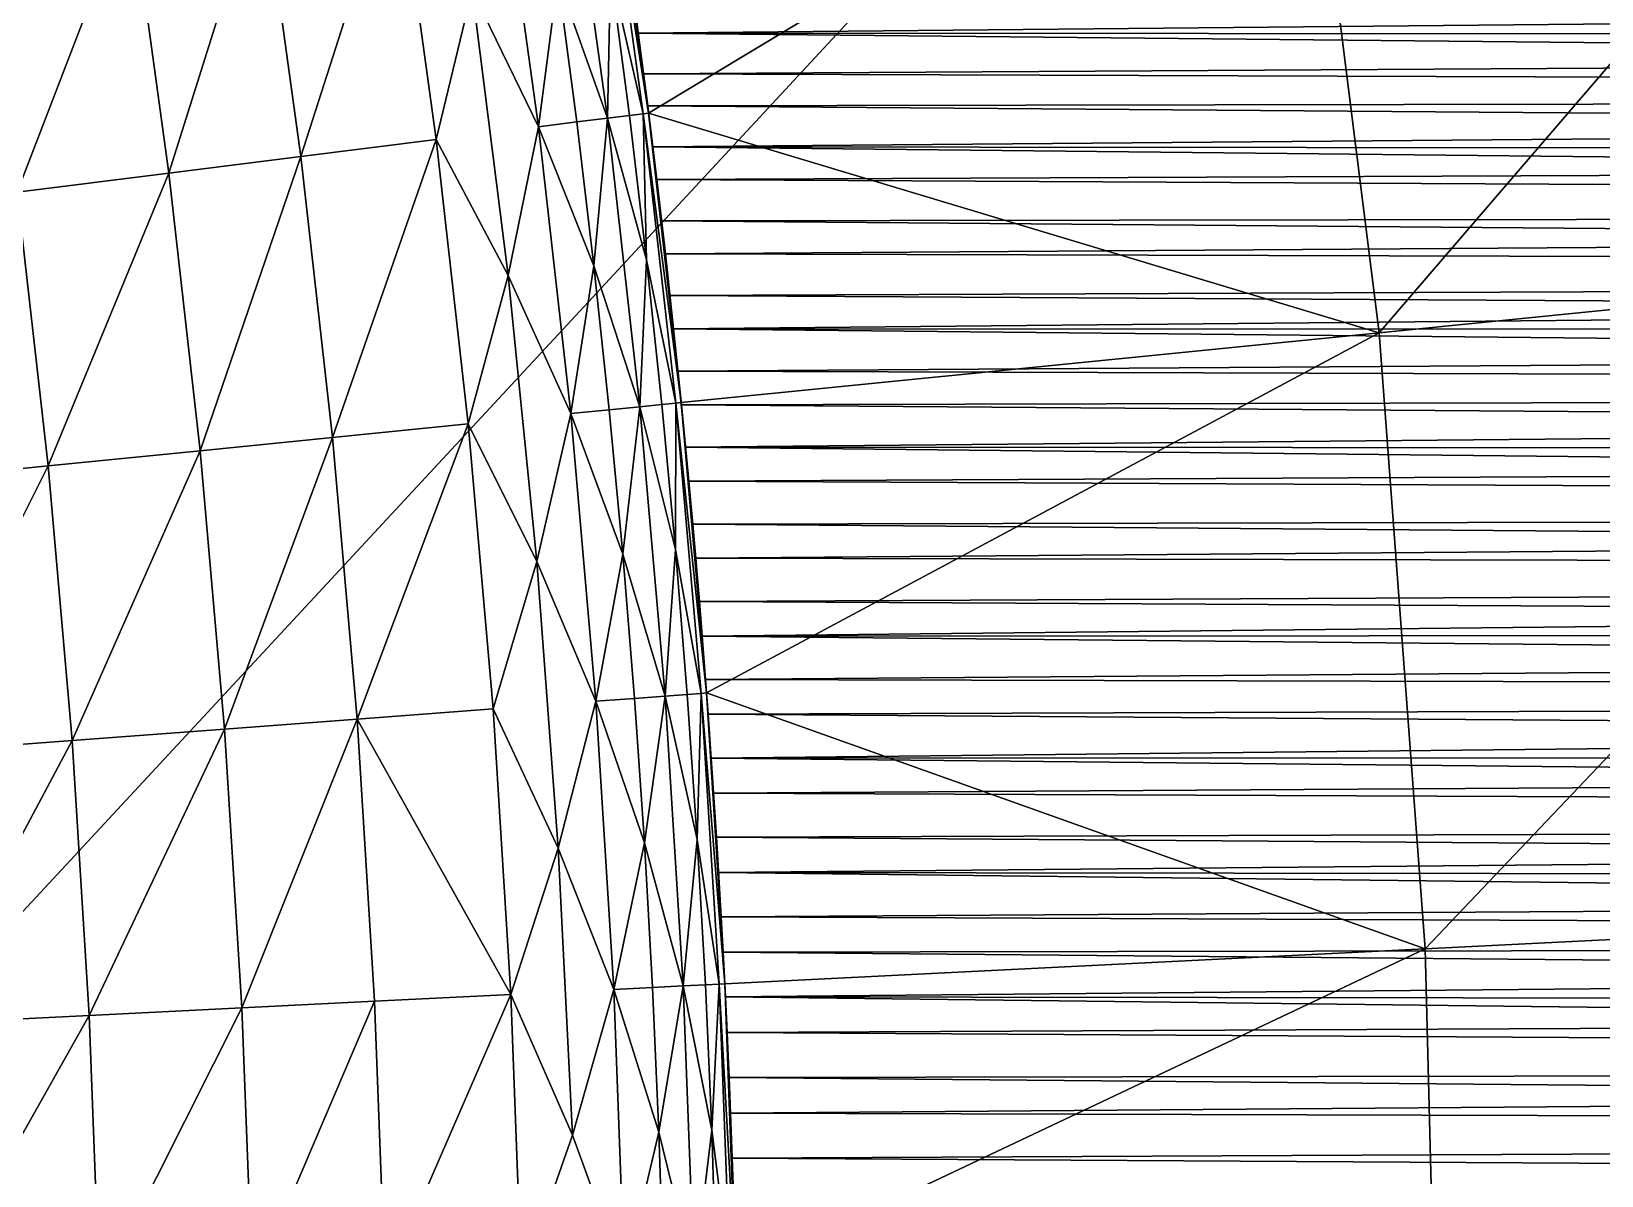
# Model space of a CAD drawing. Header units: millimetres. Extents: x -3250 to 5350, y -3250 to 3250.
# Drawn here: x 2348.6 to 2684.4, y 83.6 to 328.3 of the extents above; entities that cross this region are included whole.
import ezdxf

# ---------------------------------------------------------------- set-up
doc = ezdxf.new("R2010")
doc.units = ezdxf.units.MM
doc.header["$MEASUREMENT"] = 0
doc.layers.add('MESH_3D', color=2, linetype='CONTINUOUS')

msp = doc.modelspace()

# ---------------------------------------------------------------- linework, layer by layer
at = {"layer": 'MESH_3D'}
for points in [[(2150.48, 2436.79, 32500), (-2326.57, -2269.27, 32500), (3105.61, 957.95, 32500)], [(3105.61, 957.95, 32500), (-2326.57, -2269.27, 32500), (-1962.36, -2590.68, 32500)], [(3105.61, 957.95, 32500), (-1962.36, -2590.68, 32500), (-1625, -2814.58, 32500)], [(3105.61, 957.95, 32500), (-1625, -2814.58, 32500), (-723.19, -3168.52, 32500)], [(3105.61, 957.95, 32500), (-723.19, -3168.52, 32500), (1410.12, -2928.15, 32500)], [(3105.61, 957.95, 32500), (1410.12, -2928.15, 32500), (2382.42, -2210.56, 32500)], [(3105.61, 957.95, 32500), (2382.42, -2210.56, 32500), (3185.56, -643.97, 32500)], [(2768.73, 417.32, 24400), (2636.83, 263.85, 24200), (2620.4, 394.96, 24200)], [(2768.73, 417.32, 24400), (2786.09, 278.79, 24400), (2636.83, 263.85, 24200)], [(2620.4, 394.96, 24200), (2480.6, 310.86, 24000), (2472.08, 372.61, 24000)], [(2620.4, 394.96, 24200), (2636.83, 263.85, 24200), (2480.6, 310.86, 24000)], [(2461.23, 339.65, -138.74), (2463.3, 371.28, -105.25), (2471.79, 309.76, -105.25)], [(2472.43, 341.19, -71.93), (2471.79, 309.76, -105.25), (2463.3, 371.28, -105.25)], [(2470.91, 372.43, -38.42), (2472.08, 372.61), (2480.6, 310.86)], [(2470.91, 372.43, -38.42), (2480.6, 310.86), (2479.43, 310.71, -38.42)], [(2472.43, 341.19, -71.93), (2470.91, 372.43, -38.42), (2479.43, 310.71, -38.42)], [(2472.08, 372.61), (2477.49, 334.73, 473.39), (2480.6, 310.86)], [(2472.08, 372.61, 24000), (2480.6, 310.86, 24000), (2476.32, 343.29, 1922.6)], [(2442.91, 337.12, -205.25), (2448.6, 369.07, -171.85), (2457.04, 307.91, -171.85)], [(2461.23, 339.65, -138.74), (2457.04, 307.91, -171.85), (2448.6, 369.07, -171.85)], [(2426.81, 365.78, -238.11), (2406.21, 301.54, -303.82), (2397.94, 361.43, -303.82)], [(2426.81, 365.78, -238.11), (2435.18, 305.17, -238.11), (2406.21, 301.54, -303.82)], [(2442.91, 337.12, -205.25), (2435.18, 305.17, -238.11), (2426.81, 365.78, -238.11)], [(2397.94, 361.43, -303.82), (2378.03, 298.01, -355.73), (2369.86, 357.2, -355.73)], [(2397.94, 361.43, -303.82), (2406.21, 301.54, -303.82), (2378.03, 298.01, -355.73)], [(2369.86, 357.2, -355.73), (2345.58, 293.94, -406.77), (2337.52, 352.33, -406.77)], [(2369.86, 357.2, -355.73), (2378.03, 298.01, -355.73), (2345.58, 293.94, -406.77)], [(2480.6, 310.86, 24000), (2478.4, 327.92, 1929.7), (2476.32, 343.29, 1922.6)], [(3826.23, 340.82, 1923.77), (2476.32, 343.29, 1922.6), (2478.4, 327.92, 1929.7)], [(2461.23, 339.65, -138.74), (2465.27, 308.94, -138.74), (2457.04, 307.91, -171.85)], [(2461.23, 339.65, -138.74), (2471.79, 309.76, -105.25), (2465.27, 308.94, -138.74)], [(2472.43, 341.19, -71.93), (2476.49, 310.34, -71.93), (2471.79, 309.76, -105.25)], [(2472.43, 341.19, -71.93), (2479.43, 310.71, -38.42), (2476.49, 310.34, -71.93)], [(3826.23, 340.82, 476.23), (3819.96, 327.16, 469.96), (2477.49, 334.73, 473.39)], [(3819.96, 327.16, 1930.04), (3826.23, 340.82, 1923.77), (2478.4, 327.92, 1929.7)], [(2442.91, 337.12, -205.25), (2450.56, 276.11, -205.25), (2435.18, 305.17, -238.11)], [(2442.91, 337.12, -205.25), (2457.04, 307.91, -171.85), (2450.56, 276.11, -205.25)], [(2477.49, 334.73, 473.39), (2479.53, 319.26, 466.47), (2480.6, 310.86)], [(3819.96, 327.16, 469.96), (2479.53, 319.26, 466.47), (2477.49, 334.73, 473.39)], [(2480.6, 310.86, 24000), (2480.41, 312.37, 1936.49), (2478.4, 327.92, 1929.7)], [(3814.53, 314.77, 1935.47), (2478.4, 327.92, 1929.7), (2480.41, 312.37, 1936.49)], [(3814.53, 314.77, 1935.47), (3819.96, 327.16, 1930.04), (2478.4, 327.92, 1929.7)], [(3819.96, 327.16, 469.96), (3814.53, 314.77, 464.53), (2479.53, 319.26, 466.47)], [(2479.53, 319.26, 466.47), (2481.5, 303.61, 459.85), (2480.6, 310.86)], [(3814.53, 314.77, 464.53), (2481.5, 303.61, 459.85), (2479.53, 319.26, 466.47)], [(3809.31, 302.29, 1940.69), (3814.53, 314.77, 1935.47), (2480.41, 312.37, 1936.49)], [(2480.6, 310.86, 24000), (2482.34, 296.64, 1942.97), (2480.41, 312.37, 1936.49)], [(3809.31, 302.29, 1940.69), (2480.41, 312.37, 1936.49), (2482.34, 296.64, 1942.97)], [(3814.53, 314.77, 464.53), (3809.31, 302.29, 459.31), (2481.5, 303.61, 459.85)], [(2465.27, 308.94, -138.74), (2468.93, 278.18, -138.74), (2457.04, 307.91, -171.85)], [(2465.27, 308.94, -138.74), (2471.79, 309.76, -105.25), (2468.93, 278.18, -138.74)], [(2468.93, 278.18, -138.74), (2471.79, 309.76, -105.25), (2478.74, 248.04, -105.25)], [(2476.49, 310.34, -71.93), (2480.16, 279.45, -71.93), (2471.79, 309.76, -105.25)], [(2480.16, 279.45, -71.93), (2478.74, 248.04, -105.25), (2471.79, 309.76, -105.25)], [(2476.49, 310.34, -71.93), (2479.43, 310.71, -38.42), (2480.16, 279.45, -71.93)], [(2479.43, 310.71, -38.42), (2480.6, 310.86), (2487.58, 248.92)], [(2479.43, 310.71, -38.42), (2487.58, 248.92), (2486.4, 248.8, -38.42)], [(2480.16, 279.45, -71.93), (2479.43, 310.71, -38.42), (2486.4, 248.8, -38.42)], [(2480.6, 310.86), (2485.18, 271.81, 447.59), (2487.58, 248.92)], [(2480.6, 310.86), (2483.38, 287.8, 453.56), (2485.18, 271.81, 447.59)], [(2480.6, 310.86), (2481.5, 303.61, 459.85), (2483.38, 287.8, 453.56)], [(2480.6, 310.86, 24000), (2487.58, 248.92, 24000), (2484.19, 280.75, 1949.12)], [(2480.6, 310.86, 24000), (2484.19, 280.75, 1949.12), (2482.34, 296.64, 1942.97)], [(2636.83, 263.85, 24200), (2487.58, 248.92, 24000), (2480.6, 310.86, 24000)], [(2450.56, 276.11, -205.25), (2457.04, 307.91, -171.85), (2463.96, 246.56, -171.85)], [(2468.93, 278.18, -138.74), (2463.96, 246.56, -171.85), (2457.04, 307.91, -171.85)], [(2435.18, 305.17, -238.11), (2412.98, 241.46, -303.82), (2406.21, 301.54, -303.82)], [(2435.18, 305.17, -238.11), (2442.03, 244.36, -238.11), (2412.98, 241.46, -303.82)], [(2450.56, 276.11, -205.25), (2442.03, 244.36, -238.11), (2435.18, 305.17, -238.11)], [(3804.31, 289.72, 454.31), (2483.38, 287.8, 453.56), (2481.5, 303.61, 459.85)], [(3809.31, 302.29, 459.31), (3804.31, 289.72, 454.31), (2481.5, 303.61, 459.85)], [(3804.31, 289.72, 1945.69), (3809.31, 302.29, 1940.69), (2482.34, 296.64, 1942.97)], [(2406.21, 301.54, -303.82), (2384.72, 238.63, -355.73), (2378.03, 298.01, -355.73)], [(2406.21, 301.54, -303.82), (2412.98, 241.46, -303.82), (2384.72, 238.63, -355.73)], [(2378.03, 298.01, -355.73), (2352.18, 235.37, -406.77), (2345.58, 293.94, -406.77)], [(2378.03, 298.01, -355.73), (2384.72, 238.63, -355.73), (2352.18, 235.37, -406.77)], [(3804.31, 289.72, 1945.69), (2482.34, 296.64, 1942.97), (2484.19, 280.75, 1949.12)], [(2345.58, 293.94, -406.77), (2352.18, 235.37, -406.77), (2316.37, 231.79, -455.71)], [(3804.31, 289.72, 454.31), (3799.51, 277.07, 449.51), (2483.38, 287.8, 453.56)], [(3799.51, 277.07, 1950.49), (3804.31, 289.72, 1945.69), (2484.19, 280.75, 1949.12)], [(3799.51, 277.07, 449.51), (2485.18, 271.81, 447.59), (2483.38, 287.8, 453.56)], [(2480.16, 279.45, -71.93), (2483.45, 248.51, -71.93), (2478.74, 248.04, -105.25)], [(2480.16, 279.45, -71.93), (2486.4, 248.8, -38.42), (2483.45, 248.51, -71.93)], [(2487.58, 248.92, 24000), (2485.95, 264.69, 1954.94), (2484.19, 280.75, 1949.12)], [(3799.51, 277.07, 1950.49), (2484.19, 280.75, 1949.12), (2485.95, 264.69, 1954.94)], [(2786.09, 278.79, 24400), (2646.71, 132.09, 24200), (2636.83, 263.85, 24200)], [(2786.09, 278.79, 24400), (2796.52, 139.57, 24400), (2646.71, 132.09, 24200)], [(2450.56, 276.11, -205.25), (2456.68, 214.93, -205.25), (2442.03, 244.36, -238.11)], [(2450.56, 276.11, -205.25), (2463.96, 246.56, -171.85), (2456.68, 214.93, -205.25)], [(2468.93, 278.18, -138.74), (2472.21, 247.38, -138.74), (2463.96, 246.56, -171.85)], [(2468.93, 278.18, -138.74), (2478.74, 248.04, -105.25), (2472.21, 247.38, -138.74)], [(3799.51, 277.07, 449.51), (3794.94, 264.34, 444.94), (2485.18, 271.81, 447.59)], [(3794.94, 264.34, 1955.06), (3799.51, 277.07, 1950.49), (2485.95, 264.69, 1954.94)], [(2485.18, 271.81, 447.59), (2486.89, 255.67, 441.96), (2487.58, 248.92)], [(3794.94, 264.34, 444.94), (2486.89, 255.67, 441.96), (2485.18, 271.81, 447.59)], [(2487.58, 248.92, 24000), (2487.62, 248.48, 1960.43), (2485.95, 264.69, 1954.94)], [(3790.57, 251.54, 1959.43), (3794.94, 264.34, 1955.06), (2485.95, 264.69, 1954.94)], [(3790.57, 251.54, 1959.43), (2485.95, 264.69, 1954.94), (2487.62, 248.48, 1960.43)], [(3794.94, 264.34, 444.94), (3790.57, 251.54, 440.57), (2486.89, 255.67, 441.96)], [(2636.83, 263.85, 24200), (2493.01, 186.83, 24000), (2487.58, 248.92, 24000)], [(2636.83, 263.85, 24200), (2646.71, 132.09, 24200), (2493.01, 186.83, 24000)], [(2486.89, 255.67, 441.96), (2488.51, 239.38, 436.66), (2487.58, 248.92)], [(3790.57, 251.54, 440.57), (2488.51, 239.38, 436.66), (2486.89, 255.67, 441.96)], [(2483.45, 248.51, -71.93), (2486.36, 217.53, -71.93), (2478.74, 248.04, -105.25)], [(2483.45, 248.51, -71.93), (2486.4, 248.8, -38.42), (2486.36, 217.53, -71.93)], [(2486.36, 217.53, -71.93), (2486.4, 248.8, -38.42), (2491.83, 186.74, -38.42)], [(2486.4, 248.8, -38.42), (2487.58, 248.92), (2493.01, 186.83)], [(2486.4, 248.8, -38.42), (2493.01, 186.83), (2491.83, 186.74, -38.42)], [(2487.58, 248.92), (2488.51, 239.38, 436.66), (2490.04, 222.95, 431.7)], [(2487.58, 248.92), (2490.04, 222.95, 431.7), (2493.01, 186.83)], [(2487.58, 248.92, 24000), (2493.01, 186.83, 24000), (2490.68, 215.63, 1970.39)], [(2487.58, 248.92, 24000), (2489.2, 232.13, 1965.58), (2487.62, 248.48, 1960.43)], [(2487.58, 248.92, 24000), (2490.68, 215.63, 1970.39), (2489.2, 232.13, 1965.58)], [(3786.43, 238.66, 1963.57), (3790.57, 251.54, 1959.43), (2487.62, 248.48, 1960.43)], [(3790.57, 251.54, 440.57), (3786.43, 238.66, 436.43), (2488.51, 239.38, 436.66)], [(2456.68, 214.93, -205.25), (2463.96, 246.56, -171.85), (2469.34, 185.05, -171.85)], [(2472.21, 247.38, -138.74), (2475.1, 216.54, -138.74), (2463.96, 246.56, -171.85)], [(2475.1, 216.54, -138.74), (2469.34, 185.05, -171.85), (2463.96, 246.56, -171.85)], [(2472.21, 247.38, -138.74), (2478.74, 248.04, -105.25), (2475.1, 216.54, -138.74)], [(2475.1, 216.54, -138.74), (2478.74, 248.04, -105.25), (2484.16, 186.16, -105.25)], [(2486.36, 217.53, -71.93), (2484.16, 186.16, -105.25), (2478.74, 248.04, -105.25)], [(3786.43, 238.66, 1963.57), (2487.62, 248.48, 1960.43), (2489.2, 232.13, 1965.58)], [(2442.03, 244.36, -238.11), (2418.25, 181.22, -303.82), (2412.98, 241.46, -303.82)], [(2442.03, 244.36, -238.11), (2447.36, 183.4, -238.11), (2418.25, 181.22, -303.82)], [(2456.68, 214.93, -205.25), (2447.36, 183.4, -238.11), (2442.03, 244.36, -238.11)], [(2384.72, 238.63, -355.73), (2357.32, 176.66, -406.77), (2352.18, 235.37, -406.77)], [(2384.72, 238.63, -355.73), (2389.93, 179.1, -355.73), (2357.32, 176.66, -406.77)], [(2412.98, 241.46, -303.82), (2389.93, 179.1, -355.73), (2384.72, 238.63, -355.73)], [(2412.98, 241.46, -303.82), (2418.25, 181.22, -303.82), (2389.93, 179.1, -355.73)], [(3782.5, 225.71, 432.5), (2490.04, 222.95, 431.7), (2488.51, 239.38, 436.66)], [(3786.43, 238.66, 436.43), (3782.5, 225.71, 432.5), (2488.51, 239.38, 436.66)], [(3782.5, 225.71, 1967.5), (3786.43, 238.66, 1963.57), (2489.2, 232.13, 1965.58)], [(2352.18, 235.37, -406.77), (2321.43, 173.97, -455.71), (2316.37, 231.79, -455.71)], [(2352.18, 235.37, -406.77), (2357.32, 176.66, -406.77), (2321.43, 173.97, -455.71)], [(3782.5, 225.71, 1967.5), (2489.2, 232.13, 1965.58), (2490.68, 215.63, 1970.39)], [(3782.5, 225.71, 432.5), (3778.79, 212.7, 428.79), (2490.04, 222.95, 431.7)], [(3778.79, 212.7, 1971.21), (3782.5, 225.71, 1967.5), (2490.68, 215.63, 1970.39)], [(2490.04, 222.95, 431.7), (2491.47, 206.39, 427.08), (2493.01, 186.83)], [(3778.79, 212.7, 428.79), (2491.47, 206.39, 427.08), (2490.04, 222.95, 431.7)], [(2456.68, 214.93, -205.25), (2461.28, 153.62, -205.25), (2447.36, 183.4, -238.11)], [(2456.68, 214.93, -205.25), (2469.34, 185.05, -171.85), (2461.28, 153.62, -205.25)], [(2475.1, 216.54, -138.74), (2477.61, 185.67, -138.74), (2469.34, 185.05, -171.85)], [(2475.1, 216.54, -138.74), (2484.16, 186.16, -105.25), (2477.61, 185.67, -138.74)], [(2486.36, 217.53, -71.93), (2488.88, 186.52, -71.93), (2484.16, 186.16, -105.25)], [(2486.36, 217.53, -71.93), (2491.83, 186.74, -38.42), (2488.88, 186.52, -71.93)], [(2493.01, 186.83, 24000), (2492.07, 199, 1974.85), (2490.68, 215.63, 1970.39)], [(3778.79, 212.7, 1971.21), (2490.68, 215.63, 1970.39), (2492.07, 199, 1974.85)], [(3778.79, 212.7, 428.79), (3775.31, 199.63, 425.31), (2491.47, 206.39, 427.08)], [(3775.31, 199.63, 1974.69), (3778.79, 212.7, 1971.21), (2492.07, 199, 1974.85)], [(2491.47, 206.39, 427.08), (2492.79, 189.69, 422.81), (2493.01, 186.83)], [(3775.31, 199.63, 425.31), (2492.79, 189.69, 422.81), (2491.47, 206.39, 427.08)], [(3772.04, 186.5, 1977.96), (3775.31, 199.63, 1974.69), (2492.07, 199, 1974.85)], [(2493.01, 186.83, 24000), (2493.35, 182.25, 1978.96), (2492.07, 199, 1974.85)], [(3772.04, 186.5, 1977.96), (2492.07, 199, 1974.85), (2493.35, 182.25, 1978.96)], [(3775.31, 199.63, 425.31), (3772.04, 186.5, 422.04), (2492.79, 189.69, 422.81)], [(2492.79, 189.69, 422.81), (2494.02, 172.88, 418.9), (2493.01, 186.83)], [(3772.04, 186.5, 422.04), (2494.02, 172.88, 418.9), (2492.79, 189.69, 422.81)], [(2461.28, 153.62, -205.25), (2469.34, 185.05, -171.85), (2473.18, 123.43, -171.85)], [(2477.61, 185.67, -138.74), (2479.73, 154.77, -138.74), (2469.34, 185.05, -171.85)], [(2479.73, 154.77, -138.74), (2473.18, 123.43, -171.85), (2469.34, 185.05, -171.85)], [(2477.61, 185.67, -138.74), (2484.16, 186.16, -105.25), (2479.73, 154.77, -138.74)], [(2479.73, 154.77, -138.74), (2484.16, 186.16, -105.25), (2488.03, 124.17, -105.25)], [(2488.88, 186.52, -71.93), (2491.01, 155.47, -71.93), (2484.16, 186.16, -105.25)], [(2491.01, 155.47, -71.93), (2488.03, 124.17, -105.25), (2484.16, 186.16, -105.25)], [(2488.88, 186.52, -71.93), (2491.83, 186.74, -38.42), (2491.01, 155.47, -71.93)], [(2491.01, 155.47, -71.93), (2491.83, 186.74, -38.42), (2495.71, 124.56, -38.42)], [(2491.83, 186.74, -38.42), (2493.01, 186.83), (2496.89, 124.61)], [(2491.83, 186.74, -38.42), (2496.89, 124.61), (2495.71, 124.56, -38.42)], [(2493.01, 186.83), (2495.13, 155.96, 415.35), (2496.89, 124.61)], [(2493.01, 186.83), (2494.02, 172.88, 418.9), (2495.13, 155.96, 415.35)], [(2493.01, 186.83, 24000), (2494.52, 165.39, 1982.72), (2493.35, 182.25, 1978.96)], [(2493.01, 186.83, 24000), (2495.59, 148.42, 1986.11), (2494.52, 165.39, 1982.72)], [(2493.01, 186.83, 24000), (2496.89, 124.61, 24000), (2495.59, 148.42, 1986.11)], [(2646.71, 132.09, 24200), (2496.89, 124.61, 24000), (2493.01, 186.83, 24000)], [(3769, 173.32, 1981), (3772.04, 186.5, 1977.96), (2493.35, 182.25, 1978.96)], [(3772.04, 186.5, 422.04), (3769, 173.32, 419), (2494.02, 172.88, 418.9)], [(2447.36, 183.4, -238.11), (2451.17, 122.33, -238.11), (2418.25, 181.22, -303.82)], [(2461.28, 153.62, -205.25), (2451.17, 122.33, -238.11), (2447.36, 183.4, -238.11)], [(3769, 173.32, 1981), (2493.35, 182.25, 1978.96), (2494.52, 165.39, 1982.72)], [(2389.93, 179.1, -355.73), (2360.99, 117.83, -406.77), (2357.32, 176.66, -406.77)], [(2389.93, 179.1, -355.73), (2393.65, 119.46, -355.73), (2360.99, 117.83, -406.77)], [(2418.25, 181.22, -303.82), (2393.65, 119.46, -355.73), (2389.93, 179.1, -355.73)], [(2418.25, 181.22, -303.82), (2422.02, 120.88, -303.82), (2393.65, 119.46, -355.73)], [(2451.17, 122.33, -238.11), (2422.02, 120.88, -303.82), (2418.25, 181.22, -303.82)], [(2357.32, 176.66, -406.77), (2325.05, 116.04, -455.71), (2321.43, 173.97, -455.71)], [(2357.32, 176.66, -406.77), (2360.99, 117.83, -406.77), (2325.05, 116.04, -455.71)], [(3769, 173.32, 419), (3766.18, 160.09, 416.18), (2494.02, 172.88, 418.9)], [(3766.18, 160.09, 416.18), (2495.13, 155.96, 415.35), (2494.02, 172.88, 418.9)], [(3766.18, 160.09, 1983.82), (3769, 173.32, 1981), (2494.52, 165.39, 1982.72)], [(3766.18, 160.09, 1983.82), (2494.52, 165.39, 1982.72), (2495.59, 148.42, 1986.11)], [(3766.18, 160.09, 416.18), (3763.59, 146.81, 413.59), (2495.13, 155.96, 415.35)], [(3763.59, 146.81, 1986.41), (3766.18, 160.09, 1983.82), (2495.59, 148.42, 1986.11)], [(2479.73, 154.77, -138.74), (2481.46, 123.84, -138.74), (2473.18, 123.43, -171.85)], [(2479.73, 154.77, -138.74), (2488.03, 124.17, -105.25), (2481.46, 123.84, -138.74)], [(2491.01, 155.47, -71.93), (2492.75, 124.41, -71.93), (2488.03, 124.17, -105.25)], [(2491.01, 155.47, -71.93), (2495.71, 124.56, -38.42), (2492.75, 124.41, -71.93)], [(2495.13, 155.96, 415.35), (2496.14, 138.93, 412.16), (2496.89, 124.61)], [(3763.59, 146.81, 413.59), (2496.14, 138.93, 412.16), (2495.13, 155.96, 415.35)], [(2461.28, 153.62, -205.25), (2464.34, 92.21, -205.25), (2451.17, 122.33, -238.11)], [(2461.28, 153.62, -205.25), (2473.18, 123.43, -171.85), (2464.34, 92.21, -205.25)], [(2496.89, 124.61, 24000), (2496.55, 131.35, 1989.14), (2495.59, 148.42, 1986.11)], [(3761.22, 133.5, 1988.78), (3763.59, 146.81, 1986.41), (2495.59, 148.42, 1986.11)], [(3761.22, 133.5, 1988.78), (2495.59, 148.42, 1986.11), (2496.55, 131.35, 1989.14)], [(3763.59, 146.81, 413.59), (3761.22, 133.5, 411.22), (2496.14, 138.93, 412.16)], [(2496.14, 138.93, 412.16), (2497.03, 121.81, 409.33), (2496.89, 124.61)], [(3761.22, 133.5, 411.22), (2497.03, 121.81, 409.33), (2496.14, 138.93, 412.16)], [(2796.52, 139.57, 24400), (2650, 0, 24200), (2646.71, 132.09, 24200)], [(2796.52, 139.57, 24400), (2800, 0, 24400), (2650, 0, 24200)], [(3759.07, 120.14, 1990.93), (3761.22, 133.5, 1988.78), (2496.55, 131.35, 1989.14)], [(2496.89, 124.61, 24000), (2497.39, 114.18, 1991.81), (2496.55, 131.35, 1989.14)], [(3759.07, 120.14, 1990.93), (2496.55, 131.35, 1989.14), (2497.39, 114.18, 1991.81)], [(2646.71, 132.09, 24200), (2499.22, 62.33, 24000), (2496.89, 124.61, 24000)], [(3761.22, 133.5, 411.22), (3759.07, 120.14, 409.07), (2497.03, 121.81, 409.33)], [(2646.71, 132.09, 24200), (2650, 0, 24200), (2499.22, 62.33, 24000)], [(2492.75, 124.41, -71.93), (2494.11, 93.32, -71.93), (2488.03, 124.17, -105.25)], [(2492.75, 124.41, -71.93), (2495.71, 124.56, -38.42), (2494.11, 93.32, -71.93)], [(2494.11, 93.32, -71.93), (2495.71, 124.56, -38.42), (2498.04, 62.3, -38.42)], [(2495.71, 124.56, -38.42), (2496.89, 124.61), (2499.22, 62.33)], [(2495.71, 124.56, -38.42), (2499.22, 62.33), (2498.04, 62.3, -38.42)], [(2496.89, 124.61), (2498.47, 87.31, 404.78), (2499.22, 62.33)], [(2496.89, 124.61), (2497.81, 104.6, 406.87), (2498.47, 87.31, 404.78)], [(2496.89, 124.61), (2497.03, 121.81, 409.33), (2497.81, 104.6, 406.87)], [(2496.89, 124.61, 24000), (2498.12, 96.94, 1994.11), (2497.39, 114.18, 1991.81)], [(2496.89, 124.61, 24000), (2499.22, 62.33, 24000), (2498.12, 96.94, 1994.11)], [(2451.17, 122.33, -238.11), (2424.28, 60.46, -303.82), (2422.02, 120.88, -303.82)], [(2451.17, 122.33, -238.11), (2453.46, 61.19, -238.11), (2424.28, 60.46, -303.82)], [(2464.34, 92.21, -205.25), (2453.46, 61.19, -238.11), (2451.17, 122.33, -238.11)], [(2464.34, 92.21, -205.25), (2473.18, 123.43, -171.85), (2475.49, 61.73, -171.85)], [(2481.46, 123.84, -138.74), (2482.82, 92.9, -138.74), (2473.18, 123.43, -171.85)], [(2482.82, 92.9, -138.74), (2475.49, 61.73, -171.85), (2473.18, 123.43, -171.85)], [(2481.46, 123.84, -138.74), (2488.03, 124.17, -105.25), (2482.82, 92.9, -138.74)], [(2482.82, 92.9, -138.74), (2488.03, 124.17, -105.25), (2490.35, 62.11, -105.25)], [(2494.11, 93.32, -71.93), (2490.35, 62.11, -105.25), (2488.03, 124.17, -105.25)], [(3757.15, 106.75, 407.15), (2497.81, 104.6, 406.87), (2497.03, 121.81, 409.33)], [(3759.07, 120.14, 409.07), (3757.15, 106.75, 407.15), (2497.03, 121.81, 409.33)], [(2360.99, 117.83, -406.77), (2327.22, 58.04, -455.71), (2325.05, 116.04, -455.71)], [(2360.99, 117.83, -406.77), (2363.19, 58.93, -406.77), (2327.22, 58.04, -455.71)], [(2393.65, 119.46, -355.73), (2363.19, 58.93, -406.77), (2360.99, 117.83, -406.77)], [(2393.65, 119.46, -355.73), (2395.88, 59.75, -355.73), (2363.19, 58.93, -406.77)], [(2422.02, 120.88, -303.82), (2395.88, 59.75, -355.73), (2393.65, 119.46, -355.73)], [(2422.02, 120.88, -303.82), (2424.28, 60.46, -303.82), (2395.88, 59.75, -355.73)], [(3757.15, 106.75, 1992.85), (3759.07, 120.14, 1990.93), (2497.39, 114.18, 1991.81)], [(3757.15, 106.75, 1992.85), (2497.39, 114.18, 1991.81), (2498.12, 96.94, 1994.11)], [(3757.15, 106.75, 407.15), (3755.46, 93.33, 405.46), (2497.81, 104.6, 406.87)], [(3755.46, 93.33, 405.46), (2498.47, 87.31, 404.78), (2497.81, 104.6, 406.87)], [(3755.46, 93.33, 1994.54), (3757.15, 106.75, 1992.85), (2498.12, 96.94, 1994.11)], [(2499.22, 62.33, 24000), (2498.73, 79.62, 1996.03), (2498.12, 96.94, 1994.11)], [(3755.46, 93.33, 1994.54), (2498.12, 96.94, 1994.11), (2498.73, 79.62, 1996.03)], [(2464.34, 92.21, -205.25), (2475.49, 61.73, -171.85), (2453.46, 61.19, -238.11)], [(2482.82, 92.9, -138.74), (2483.78, 61.94, -138.74), (2475.49, 61.73, -171.85)], [(2482.82, 92.9, -138.74), (2490.35, 62.11, -105.25), (2483.78, 61.94, -138.74)], [(2494.11, 93.32, -71.93), (2495.08, 62.22, -71.93), (2490.35, 62.11, -105.25)], [(2494.11, 93.32, -71.93), (2498.04, 62.3, -38.42), (2495.08, 62.22, -71.93)], [(3755.46, 93.33, 405.46), (3754, 79.88, 404), (2498.47, 87.31, 404.78)], [(3754, 79.88, 1996), (3755.46, 93.33, 1994.54), (2498.73, 79.62, 1996.03)], [(2498.47, 87.31, 404.78), (2499.02, 69.96, 403.06), (2499.22, 62.33)], [(3754, 79.88, 404), (2499.02, 69.96, 403.06), (2498.47, 87.31, 404.78)]]:
    msp.add_3dface(points, dxfattribs=at)

doc.saveas('drawing.dxf')
